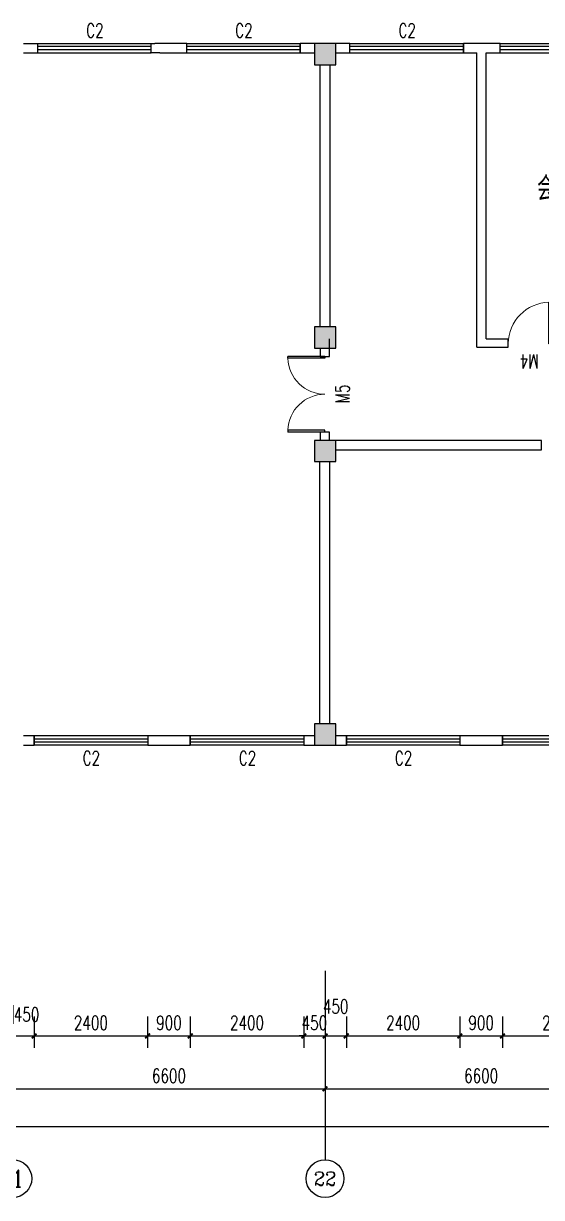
# Model space of a CAD drawing. Header units: millimetres. Extents: x 325 to 114631, y 449 to 32936.
# Drawn here: x 26850 to 37800, y 7336 to 32184 of the extents above; entities that cross this region are included whole.
import ezdxf
from ezdxf.enums import TextEntityAlignment as Align

# ---------------------------------------------------------------- set-up
doc = ezdxf.new("R2010")
doc.units = ezdxf.units.MM
for name, color, linetype in [('AXIS', 3, 'Continuous'), ('AXIS_TEXT', 7, 'Continuous'), ('COLUMN', 9, 'Continuous'), ('PUB_DIM', 3, 'Continuous'), ('PUB_TEXT', 7, 'Continuous'), ('WALL', 9, 'Continuous'), ('WINDOW', 4, 'Continuous'), ('WINDOW_TEXT', 7, 'Continuous')]:
    doc.layers.add(name, color=color, linetype=linetype)
doc.styles.add('_TCH_AXIS', font='COMPLEX', dxfattribs={"bigfont": 'GBCBIG'})
doc.styles.add('_TCH_DIM_T3', font='SIMPLEX', dxfattribs={"width": 0.705882, "bigfont": 'GBCBIG'})
doc.styles.add('_TCH_WINDOW', font='SIMPLEX', dxfattribs={"bigfont": 'GBCBIG'})
doc.styles.add('COMPLEX', font='COMPLEX')
doc.styles.get("Standard").update_dxf_attribs({"font": 'txt', "bigfont": 'gbcbig.shx'})
doc.dimstyles.new('_TCH_ARCH&&100', dxfattribs={"dimtxt": 297.5, "dimasz": 100, "dimexe": 250, "dimexo": 300, "dimgap": 126.25, "dimtad": 1, "dimdec": 0, "dimzin": 0, "dimdsep": 46, "dimtxsty": '_TCH_DIM_T3', "dimblk": 'ARCHTICK', "dimcen": 0.09, "dimclrt": 7, "dimazin": 2, "dimtfac": 1, "dimtdec": 0, "dimtix": 1, "dimtmove": 2, "dimatfit": 3, "dimfxl": 1, "dimtolj": 1, "dimtzin": 0, "dimarcsym": 0})

# ---------------------------------------------------------------- blocks, each defined once
blk = doc.blocks.new('_ArchTick')
at = {"color": 0, "linetype": 'ByBlock', "const_width": 0.4}
blk.add_lwpolyline([(-0.5, -0.5), (0.5, 0.5)], dxfattribs=at)
blk = doc.blocks.new('*D100')
at = {"layer": 'Defpoints', "color": 0}
for p in [(26625, 11467), (27075, 11467), (27075, 10755)]:
    blk.add_point(p, dxfattribs=at)
at = {"layer": 'PUB_DIM', "color": 0, "lineweight": -2}
for p, q in [((26625, 11167), (26625, 10505)), ((27075, 11167), (27075, 10505)), ((26625, 10755), (27075, 10755))]:
    blk.add_line(p, q, dxfattribs=at)
at = {"layer": 'PUB_DIM', "color": 0, "lineweight": -2, "xscale": 100, "yscale": 100, "zscale": 100, "rotation": 180}
blk.add_blockref('_ArchTick', (26625, 10755), dxfattribs=at)
at = {"layer": 'PUB_DIM', "color": 0, "lineweight": -2, "xscale": 100, "yscale": 100, "zscale": 100}
blk.add_blockref('_ArchTick', (27075, 10755), dxfattribs=at)
at = {"layer": 'PUB_DIM', "color": 7, "insert": (26915, 11207), "char_height": 297.5, "attachment_point": 5, "style": '_TCH_DIM_T3'}
blk.add_mtext('\\A1;450', dxfattribs=at)
blk = doc.blocks.new('*D101')
at = {"layer": 'Defpoints', "color": 0}
for p in [(27075, 11467), (29475, 11467), (29475, 10755)]:
    blk.add_point(p, dxfattribs=at)
at = {"layer": 'PUB_DIM', "color": 0, "lineweight": -2}
for p, q in [((27075, 11167), (27075, 10505)), ((29475, 11167), (29475, 10505)), ((27075, 10755), (29475, 10755))]:
    blk.add_line(p, q, dxfattribs=at)
at = {"layer": 'PUB_DIM', "color": 0, "lineweight": -2, "xscale": 100, "yscale": 100, "zscale": 100, "rotation": 180}
blk.add_blockref('_ArchTick', (27075, 10755), dxfattribs=at)
at = {"layer": 'PUB_DIM', "color": 0, "lineweight": -2, "xscale": 100, "yscale": 100, "zscale": 100}
blk.add_blockref('_ArchTick', (29475, 10755), dxfattribs=at)
at = {"layer": 'PUB_DIM', "color": 7, "insert": (28275, 11030), "char_height": 297.5, "attachment_point": 5, "style": '_TCH_DIM_T3'}
blk.add_mtext('\\A1;2400', dxfattribs=at)
blk = doc.blocks.new('*D102')
at = {"layer": 'Defpoints', "color": 0}
for p in [(29475, 11467), (30375, 11467), (30375, 10755)]:
    blk.add_point(p, dxfattribs=at)
at = {"layer": 'PUB_DIM', "color": 0, "lineweight": -2}
for p, q in [((29475, 11167), (29475, 10505)), ((30375, 11167), (30375, 10505)), ((29475, 10755), (30375, 10755))]:
    blk.add_line(p, q, dxfattribs=at)
at = {"layer": 'PUB_DIM', "color": 0, "lineweight": -2, "xscale": 100, "yscale": 100, "zscale": 100, "rotation": 180}
blk.add_blockref('_ArchTick', (29475, 10755), dxfattribs=at)
at = {"layer": 'PUB_DIM', "color": 0, "lineweight": -2, "xscale": 100, "yscale": 100, "zscale": 100}
blk.add_blockref('_ArchTick', (30375, 10755), dxfattribs=at)
at = {"layer": 'PUB_DIM', "color": 7, "insert": (29925, 11030), "char_height": 297.5, "attachment_point": 5, "style": '_TCH_DIM_T3'}
blk.add_mtext('\\A1;900', dxfattribs=at)
blk = doc.blocks.new('*D103')
at = {"layer": 'Defpoints', "color": 0}
for p in [(30375, 11467), (32775, 11467), (32775, 10755)]:
    blk.add_point(p, dxfattribs=at)
at = {"layer": 'PUB_DIM', "color": 0, "lineweight": -2}
for p, q in [((30375, 11167), (30375, 10505)), ((32775, 11167), (32775, 10505)), ((30375, 10755), (32775, 10755))]:
    blk.add_line(p, q, dxfattribs=at)
at = {"layer": 'PUB_DIM', "color": 0, "lineweight": -2, "xscale": 100, "yscale": 100, "zscale": 100, "rotation": 180}
blk.add_blockref('_ArchTick', (30375, 10755), dxfattribs=at)
at = {"layer": 'PUB_DIM', "color": 0, "lineweight": -2, "xscale": 100, "yscale": 100, "zscale": 100}
blk.add_blockref('_ArchTick', (32775, 10755), dxfattribs=at)
at = {"layer": 'PUB_DIM', "color": 7, "insert": (31575, 11030), "char_height": 297.5, "attachment_point": 5, "style": '_TCH_DIM_T3'}
blk.add_mtext('\\A1;2400', dxfattribs=at)
blk = doc.blocks.new('*D104')
at = {"layer": 'Defpoints', "color": 0}
for p in [(32775, 11467), (33225, 11467), (33225, 10755)]:
    blk.add_point(p, dxfattribs=at)
at = {"layer": 'PUB_DIM', "color": 0, "lineweight": -2}
for p, q in [((32775, 11167), (32775, 10505)), ((33225, 11167), (33225, 10505)), ((32775, 10755), (32675, 10755)), ((32775, 10755), (33225, 10755)), ((33225, 10755), (33325, 10755))]:
    blk.add_line(p, q, dxfattribs=at)
at = {"layer": 'PUB_DIM', "color": 0, "lineweight": -2, "xscale": 100, "yscale": 100, "zscale": 100}
blk.add_blockref('_ArchTick', (32775, 10755), dxfattribs=at)
at = {"layer": 'PUB_DIM', "color": 0, "lineweight": -2, "xscale": 100, "yscale": 100, "zscale": 100, "rotation": 180}
blk.add_blockref('_ArchTick', (33225, 10755), dxfattribs=at)
at = {"layer": 'PUB_DIM', "color": 7, "insert": (33000, 11030), "char_height": 297.5, "attachment_point": 5, "style": '_TCH_DIM_T3'}
blk.add_mtext('\\A1;450', dxfattribs=at)
blk = doc.blocks.new('*D105')
at = {"layer": 'Defpoints', "color": 0}
for p in [(33225, 11467), (33675, 11467), (33675, 10755)]:
    blk.add_point(p, dxfattribs=at)
at = {"layer": 'PUB_DIM', "color": 0, "lineweight": -2}
for p, q in [((33225, 11167), (33225, 10505)), ((33675, 11167), (33675, 10505)), ((33225, 10755), (33675, 10755))]:
    blk.add_line(p, q, dxfattribs=at)
at = {"layer": 'PUB_DIM', "color": 0, "lineweight": -2, "xscale": 100, "yscale": 100, "zscale": 100, "rotation": 180}
blk.add_blockref('_ArchTick', (33225, 10755), dxfattribs=at)
at = {"layer": 'PUB_DIM', "color": 0, "lineweight": -2, "xscale": 100, "yscale": 100, "zscale": 100}
blk.add_blockref('_ArchTick', (33675, 10755), dxfattribs=at)
at = {"layer": 'PUB_DIM', "color": 7, "insert": (33450, 11380), "char_height": 297.5, "attachment_point": 5, "style": '_TCH_DIM_T3'}
blk.add_mtext('\\A1;450', dxfattribs=at)
blk = doc.blocks.new('*D106')
at = {"layer": 'Defpoints', "color": 0}
for p in [(33675, 11467), (36075, 11467), (36075, 10755)]:
    blk.add_point(p, dxfattribs=at)
at = {"layer": 'PUB_DIM', "color": 0, "lineweight": -2}
for p, q in [((33675, 11167), (33675, 10505)), ((36075, 11167), (36075, 10505)), ((33675, 10755), (36075, 10755))]:
    blk.add_line(p, q, dxfattribs=at)
at = {"layer": 'PUB_DIM', "color": 0, "lineweight": -2, "xscale": 100, "yscale": 100, "zscale": 100, "rotation": 180}
blk.add_blockref('_ArchTick', (33675, 10755), dxfattribs=at)
at = {"layer": 'PUB_DIM', "color": 0, "lineweight": -2, "xscale": 100, "yscale": 100, "zscale": 100}
blk.add_blockref('_ArchTick', (36075, 10755), dxfattribs=at)
at = {"layer": 'PUB_DIM', "color": 7, "insert": (34875, 11030), "char_height": 297.5, "attachment_point": 5, "style": '_TCH_DIM_T3'}
blk.add_mtext('\\A1;2400', dxfattribs=at)
blk = doc.blocks.new('*D107')
at = {"layer": 'Defpoints', "color": 0}
for p in [(36075, 11467), (36975, 11467), (36975, 10755)]:
    blk.add_point(p, dxfattribs=at)
at = {"layer": 'PUB_DIM', "color": 0, "lineweight": -2}
for p, q in [((36075, 11167), (36075, 10505)), ((36975, 11167), (36975, 10505)), ((36075, 10755), (36975, 10755))]:
    blk.add_line(p, q, dxfattribs=at)
at = {"layer": 'PUB_DIM', "color": 0, "lineweight": -2, "xscale": 100, "yscale": 100, "zscale": 100, "rotation": 180}
blk.add_blockref('_ArchTick', (36075, 10755), dxfattribs=at)
at = {"layer": 'PUB_DIM', "color": 0, "lineweight": -2, "xscale": 100, "yscale": 100, "zscale": 100}
blk.add_blockref('_ArchTick', (36975, 10755), dxfattribs=at)
at = {"layer": 'PUB_DIM', "color": 7, "insert": (36525, 11030), "char_height": 297.5, "attachment_point": 5, "style": '_TCH_DIM_T3'}
blk.add_mtext('\\A1;900', dxfattribs=at)
blk = doc.blocks.new('*D108')
at = {"layer": 'Defpoints', "color": 0}
for p in [(36975, 11467), (39375, 11467), (39375, 10755)]:
    blk.add_point(p, dxfattribs=at)
at = {"layer": 'PUB_DIM', "color": 0, "lineweight": -2}
for p, q in [((36975, 11167), (36975, 10505)), ((39375, 11167), (39375, 10505)), ((36975, 10755), (39375, 10755))]:
    blk.add_line(p, q, dxfattribs=at)
at = {"layer": 'PUB_DIM', "color": 0, "lineweight": -2, "xscale": 100, "yscale": 100, "zscale": 100, "rotation": 180}
blk.add_blockref('_ArchTick', (36975, 10755), dxfattribs=at)
at = {"layer": 'PUB_DIM', "color": 0, "lineweight": -2, "xscale": 100, "yscale": 100, "zscale": 100}
blk.add_blockref('_ArchTick', (39375, 10755), dxfattribs=at)
at = {"layer": 'PUB_DIM', "color": 7, "insert": (38175, 11030), "char_height": 297.5, "attachment_point": 5, "style": '_TCH_DIM_T3'}
blk.add_mtext('\\A1;2400', dxfattribs=at)
blk = doc.blocks.new('*D157')
at = {"layer": 'AXIS', "color": 0, "lineweight": -2}
for p, q in [((26625, 11836), (26625, 9386)), ((33225, 11836), (33225, 9386)), ((26625, 9636), (33225, 9636))]:
    blk.add_line(p, q, dxfattribs=at)
at = {"layer": 'Defpoints', "color": 0}
for p in [(26625, 12136), (33225, 12136), (33225, 9636)]:
    blk.add_point(p, dxfattribs=at)
at = {"layer": 'AXIS', "color": 0, "lineweight": -2, "xscale": 100, "yscale": 100, "zscale": 100, "rotation": 180}
blk.add_blockref('_ArchTick', (26625, 9636), dxfattribs=at)
at = {"layer": 'AXIS', "color": 0, "lineweight": -2, "xscale": 100, "yscale": 100, "zscale": 100}
blk.add_blockref('_ArchTick', (33225, 9636), dxfattribs=at)
at = {"layer": 'AXIS', "color": 7, "insert": (29925, 9911), "char_height": 297.5, "attachment_point": 5, "style": '_TCH_DIM_T3'}
blk.add_mtext('\\A1;6600', dxfattribs=at)
blk = doc.blocks.new('*D158')
at = {"layer": 'AXIS', "color": 0, "lineweight": -2}
for p, q in [((33225, 11836), (33225, 9386)), ((39825, 11836), (39825, 9386)), ((33225, 9636), (39825, 9636))]:
    blk.add_line(p, q, dxfattribs=at)
at = {"layer": 'Defpoints', "color": 0}
for p in [(33225, 12136), (39825, 12136), (39825, 9636)]:
    blk.add_point(p, dxfattribs=at)
at = {"layer": 'AXIS', "color": 0, "lineweight": -2, "xscale": 100, "yscale": 100, "zscale": 100, "rotation": 180}
blk.add_blockref('_ArchTick', (33225, 9636), dxfattribs=at)
at = {"layer": 'AXIS', "color": 0, "lineweight": -2, "xscale": 100, "yscale": 100, "zscale": 100}
blk.add_blockref('_ArchTick', (39825, 9636), dxfattribs=at)
at = {"layer": 'AXIS', "color": 7, "insert": (36525, 9911), "char_height": 297.5, "attachment_point": 5, "style": '_TCH_DIM_T3'}
blk.add_mtext('\\A1;6600', dxfattribs=at)
blk = doc.blocks.new('*D168')
at = {"layer": 'AXIS', "color": 0, "lineweight": -2}
for p, q in [((6125, 11836), (6125, 8586)), ((99225, 11836), (99225, 8586)), ((6125, 8836), (99225, 8836))]:
    blk.add_line(p, q, dxfattribs=at)
at = {"layer": 'Defpoints', "color": 0}
for p in [(6125, 12136), (99225, 12136), (99225, 8836)]:
    blk.add_point(p, dxfattribs=at)
at = {"layer": 'AXIS', "color": 0, "lineweight": -2, "xscale": 100, "yscale": 100, "zscale": 100, "rotation": 180}
blk.add_blockref('_ArchTick', (6125, 8836), dxfattribs=at)
at = {"layer": 'AXIS', "color": 0, "lineweight": -2, "xscale": 100, "yscale": 100, "zscale": 100}
blk.add_blockref('_ArchTick', (99225, 8836), dxfattribs=at)
at = {"layer": 'AXIS', "color": 7, "insert": (52675, 9111), "char_height": 297.5, "attachment_point": 5, "style": '_TCH_DIM_T3'}
blk.add_mtext('\\A1;93100', dxfattribs=at)
blk = doc.blocks.new('_FZHK')
blk.add_lwpolyline([(-0.5, -0.5), (0.5, -0.5), (0.5, 0.5), (-0.5, 0.5)], close=True)
blk = doc.blocks.new('_AXISO')
blk.add_circle((0, 0), 0.5)
at = {"layer": 'AXIS_TEXT', "style": 'COMPLEX', "width": 1.041667}
blk.add_attdef('A', text='', height=0.56, dxfattribs=at).set_placement((-0.25, -0.28), (0.25, -0.28), align=Align.FIT)
blk = doc.blocks.new('$TCHSYS$WIN2D')
for p, q in [((-0.5, 0.5), (0.5, 0.5)), ((-0.5, 0.5), (-0.5, -0.5)), ((0.5, 0.5), (0.5, -0.5)), ((0.5, 0.167), (-0.5, 0.167)), ((0.5, -0.167), (-0.5, -0.167)), ((-0.5, -0.5), (0.5, -0.5))]:
    blk.add_line(p, q)
blk = doc.blocks.new('$DorLib2D$00000002')
for p, q in [((-0.5, 0), (-0.5, 0.4875)), ((-0.475, 0.4875), (-0.5, 0.4875)), ((-0.475, 0), (-0.475, 0.4875)), ((0.475, 0), (0.475, 0.4875)), ((0.475, 0.4875), (0.5, 0.4875)), ((0.5, 0), (0.5, 0.4875)), ((-0.5, 0), (-0.475, 0)), ((0.5, 0), (0.475, 0))]:
    blk.add_line(p, q)
at = {"lineweight": 13}
for centre, start, end in [((-0.4875, 0), 0, 88.53072), ((0.4875, 0), 91.46928, 180)]:
    blk.add_arc(centre, 0.4875, start, end, dxfattribs=at)
blk = doc.blocks.new('$DorLib2D$00000001')
for p, q in [((0.45, 0.975), (0.5, 0.975)), ((0.45, 0), (0.45, 0.975)), ((0.5, 0), (0.5, 0.975)), ((0.5, 0), (0.45, 0))]:
    blk.add_line(p, q)
at = {"lineweight": 13}
blk.add_arc((0.475, 0), 0.975, 91.4693, 180, dxfattribs=at)

msp = doc.modelspace()

# ---------------------------------------------------------------- hatches: boundary and pattern name
h = msp.add_hatch(color=256)
h.paths.add_polyline_path([(33225.4, 31760.6), (33000.4, 31760.6), (33000.4, 31535.6), (33225.4, 31535.6)])
h.paths.add_polyline_path([(33225.4, 31535.6), (33450.4, 31535.6), (33450.4, 31760.6), (33225.4, 31760.6)])
h.paths.add_polyline_path([(33225.4, 31310.6), (33450.4, 31310.6), (33450.4, 31535.6), (33225.4, 31535.6)])
h.paths.add_polyline_path([(33225.4, 31535.6), (33000.4, 31535.6), (33000.4, 31310.6), (33225.4, 31310.6)])
h.paths.add_polyline_path([(33225.4, 25535.6), (33000.4, 25535.6), (33000.4, 25310.6), (33225.4, 25310.6)])
h.paths.add_polyline_path([(33225.4, 25535.6), (33225.4, 25310.6), (33450.4, 25310.6), (33450.4, 25535.6)])
h.paths.add_polyline_path([(33450.4, 25535.6), (33450.4, 25760.6), (33225.4, 25760.6), (33225.4, 25535.6)])
h.paths.add_polyline_path([(33225.4, 25760.6), (33000.4, 25760.6), (33000.4, 25535.6), (33225.4, 25535.6)])
h.paths.add_polyline_path([(33225.4, 17360.6), (33225.4, 16910.6), (33450.4, 16910.6), (33450.4, 17360.6)])
h.paths.add_polyline_path([(33000.4, 17360.6), (33000.4, 16910.6), (33225.4, 16910.6), (33225.4, 17360.6)])
h = msp.add_hatch(color=256)
h.paths.add_polyline_path([(33225.4, 23360.6), (33000.4, 23360.6), (33000.4, 23135.6), (33225.4, 23135.6)])
h.paths.add_polyline_path([(33450.4, 23360.6), (33225.4, 23360.6), (33225.4, 23135.6), (33450.4, 23135.6)])
h.paths.add_polyline_path([(33450.4, 23135.6), (33225.4, 23135.6), (33225.4, 22910.6), (33450.4, 22910.6)])
h.paths.add_polyline_path([(33225.4, 23135.6), (33000.4, 23135.6), (33000.4, 22910.6), (33225.4, 22910.6)])

# ---------------------------------------------------------------- linework, layer by layer
msp.add_line((29728.8, 31560.6), (29528.8, 31560.6))
at = {"layer": 'AXIS'}
msp.add_line((33225.4, 12135.6), (33225.4, 8135.6), dxfattribs=at)
at = {"layer": 'WALL'}
for p, q in [((26850.4, 31760.6), (29629.1, 31760.6)), ((26850.4, 31560.6), (29528.8, 31560.6)), ((30300.4, 31760.6), (29629.1, 31760.6)), ((29728.8, 31560.6), (30300.4, 31560.6)), ((30300.4, 31560.6), (30300.4, 31760.6)), ((33000.4, 31760.6), (32700.4, 31760.6)), ((32700.4, 31760.6), (32700.4, 31560.6)), ((32700.4, 31560.6), (33000.4, 31560.6)), ((33750.4, 31760.6), (33450.4, 31760.6)), ((33450.4, 31560.6), (33750.4, 31560.6)), ((33750.4, 31560.6), (33750.4, 31760.6)), ((36530.2, 31760.6), (36150.4, 31760.6)), ((36150.4, 31760.6), (36150.4, 31560.6)), ((36150.4, 31560.6), (36430.2, 31560.6)), ((36430.5, 25335.5), (36430.2, 31560.6)), ((36930.2, 31760.6), (36530.2, 31760.6)), ((36630.3, 25510.9), (36628.7, 31560.6)), ((36630.2, 31560.6), (36930.2, 31560.6)), ((36930.2, 31560.6), (36930.2, 31760.6)), ((33122.7, 25760.6), (33122.7, 31310.6)), ((33332.7, 25760.6), (33332.7, 31310.6)), ((33321, 25137.3), (33321, 25512.3)), ((36630.3, 25510.9), (37095.3, 25510.9)), ((37094.7, 25335.5), (37094.7, 25510.9)), ((33121, 25312.3), (33121, 25137.3)), ((33121, 25137.3), (33321, 25137.3)), ((36430.5, 25335.5), (37094.7, 25335.5)), ((33321, 23537.3), (33121, 23537.3)), ((33121, 23537.3), (33121, 23362.3)), ((33321, 23362.3), (33321, 23537.3)), ((37800.4, 23360.6), (33450.4, 23360.6)), ((37800.4, 23160.6), (37800.4, 23360.6)), ((33450.4, 23160.6), (37800.4, 23160.6)), ((33112.2, 17360.6), (33112.2, 22910.6)), ((33326.4, 17360.6), (33326.4, 22910.6)), ((27075.4, 17110.6), (26850.4, 17110.6)), ((26850.4, 16910.6), (27075.4, 16910.6)), ((27075.4, 16910.6), (27075.4, 17110.6)), ((30375.4, 17110.6), (29475.4, 17110.6)), ((29475.4, 17110.6), (29475.4, 16910.6)), ((29475.4, 16910.6), (30375.4, 16910.6)), ((30375.4, 16910.6), (30375.4, 17110.6)), ((33000.4, 17110.6), (32775.4, 17110.6)), ((32775.4, 17110.6), (32775.4, 16910.6)), ((32775.4, 16910.6), (33000.4, 16910.6)), ((33675.4, 17110.6), (33450.4, 17110.6)), ((33450.4, 16910.6), (33675.4, 16910.6)), ((33675.4, 16910.6), (33675.4, 17110.6)), ((36975.4, 17110.6), (36075.4, 17110.6)), ((36075.4, 17110.6), (36075.4, 16910.6)), ((36075.4, 16910.6), (36975.4, 16910.6)), ((36975.4, 16910.6), (36975.4, 17110.6))]:
    msp.add_line(p, q, dxfattribs=at)

# ---------------------------------------------------------------- block references
at = {"layer": 'AXIS'}
ref = msp.add_blockref('_AXISO', (26625.4, 7735.6), dxfattribs=dict(at, xscale=800, yscale=800, zscale=800))
ref.add_attrib('A', '21', dxfattribs={"layer": 'AXIS_TEXT', "height": 360.19, "style": '_TCH_AXIS', "width": 0.862069}).set_placement((26411, 7555.5), (26839.8, 7555.5), align=Align.FIT)
ref = msp.add_blockref('_AXISO', (33225.4, 7735.6), dxfattribs=dict(at, xscale=800, yscale=800, zscale=800))
ref.add_attrib('A', '22', dxfattribs={"layer": 'AXIS_TEXT', "height": 294.28, "style": '_TCH_AXIS'}).set_placement((32987.2, 7588.4), (33463.7, 7588.4), align=Align.FIT)
at = {"layer": 'COLUMN', "xscale": 450, "yscale": 450, "zscale": 450}
for p in [(33225.4, 31535.6), (33225.4, 25535.6), (33225.4, 23135.6), (33225.4, 17135.6)]:
    msp.add_blockref('_FZHK', p, dxfattribs=at)
at = {"layer": 'WINDOW'}
ref = msp.add_blockref('$TCHSYS$WIN2D', (28350.4, 31660.6), dxfattribs=dict(at, xscale=2400, yscale=-200, zscale=2400))
ref.add_attrib('A', 'C2', (28175.4, 31886.8), dxfattribs={"layer": 'WINDOW_TEXT', "height": 297.5, "style": '_TCH_WINDOW', "width": 0.705882})
ref = msp.add_blockref('$TCHSYS$WIN2D', (31500.4, 31660.6), dxfattribs=dict(at, xscale=2400, yscale=-200, zscale=2400))
ref.add_attrib('A', 'C2', (31325.4, 31886.8), dxfattribs={"layer": 'WINDOW_TEXT', "height": 297.5, "style": '_TCH_WINDOW', "width": 0.705882})
ref = msp.add_blockref('$TCHSYS$WIN2D', (34950.4, 31660.6), dxfattribs=dict(at, xscale=2400, yscale=-200, zscale=2400))
ref.add_attrib('A', 'C2', (34775.4, 31886.8), dxfattribs={"layer": 'WINDOW_TEXT', "height": 297.5, "style": '_TCH_WINDOW', "width": 0.705882})
ref = msp.add_blockref('$TCHSYS$WIN2D', (38130.2, 31660.6), dxfattribs=dict(at, xscale=2400, yscale=-200, zscale=2400))
ref.add_attrib('A', 'C2', (37955.2, 31886.8), dxfattribs={"layer": 'WINDOW_TEXT', "height": 297.5, "style": '_TCH_WINDOW', "width": 0.705882})
ref = msp.add_blockref('$DorLib2D$00000001', (37549.4, 25407.6), dxfattribs=dict(at, xscale=899.9999999999767, yscale=900, zscale=900, rotation=359.8699628273938))
ref.add_attrib('A', 'M4', (37743.9, 25180.9), dxfattribs={"layer": 'WINDOW_TEXT', "height": 297.5, "rotation": 179.86996, "style": '_TCH_WINDOW', "width": 0.705882})
ref = msp.add_blockref('$DorLib2D$00000002', (33221, 24337.3), dxfattribs=dict(at, xscale=1600, yscale=-1600, zscale=1600, rotation=270))
ref.add_attrib('A', 'M5', (33744.7, 24147.3), dxfattribs={"layer": 'WINDOW_TEXT', "height": 297.5, "rotation": 90, "style": '_TCH_WINDOW', "width": 0.705882})
ref = msp.add_blockref('$TCHSYS$WIN2D', (28275.4, 17010.6), dxfattribs=dict(at, xscale=2400, yscale=-200, zscale=2400, rotation=180))
ref.add_attrib('A', 'C2', (28100.4, 16486.8), dxfattribs={"layer": 'WINDOW_TEXT', "height": 297.5, "style": '_TCH_WINDOW', "width": 0.705882})
ref = msp.add_blockref('$TCHSYS$WIN2D', (31575.4, 17010.6), dxfattribs=dict(at, xscale=2400, yscale=-200, zscale=2400, rotation=180))
ref.add_attrib('A', 'C2', (31400.4, 16486.8), dxfattribs={"layer": 'WINDOW_TEXT', "height": 297.5, "style": '_TCH_WINDOW', "width": 0.705882})
ref = msp.add_blockref('$TCHSYS$WIN2D', (34875.4, 17010.6), dxfattribs=dict(at, xscale=2400, yscale=-200, zscale=2400, rotation=180))
ref.add_attrib('A', 'C2', (34700.4, 16486.8), dxfattribs={"layer": 'WINDOW_TEXT', "height": 297.5, "style": '_TCH_WINDOW', "width": 0.705882})
ref = msp.add_blockref('$TCHSYS$WIN2D', (38175.4, 17010.6), dxfattribs=dict(at, xscale=2400, yscale=-200, zscale=2400, rotation=180))
ref.add_attrib('A', 'C2', (38000.4, 16486.8), dxfattribs={"layer": 'WINDOW_TEXT', "height": 297.5, "style": '_TCH_WINDOW', "width": 0.705882})

# ---------------------------------------------------------------- texts
at = {"layer": 'PUB_TEXT'}
msp.add_text('会计', height=510.64, dxfattribs=at).set_placement((37707.9, 28435.4))

# ---------------------------------------------------------------- dimensions: what is measured, and where the dimension line sits
at = {"layer": 'AXIS'}
for p1, p2, distance, text, picture, middle in [((6125.4, 12135.6), (99225.4, 12135.6), -3300, '93100', '*D168', (52675.4, 9110.6)), ((26625.4, 12135.6), (33225.4, 12135.6), -2500, '6600', '*D157', (29925.4, 9910.6)), ((33225.4, 12135.6), (39825.4, 12135.6), -2500, '6600', '*D158', (36525.4, 9910.6))]:
    dim = msp.add_aligned_dim(p1=p1, p2=p2, distance=distance, text=text, dimstyle='_TCH_ARCH&&100', dxfattribs=at)
    dim.commit()
    dim.dimension.update_dxf_attribs({"geometry": picture, "text_midpoint": middle})
at = {"layer": 'PUB_DIM'}
for base, p1, p2, picture, middle in [((27075.4, 10755.5), (26625.4, 11467.3), (27075.4, 11467.3), '*D100', (26914.9, 11207.2)), ((33675.4, 10755.5), (33225.4, 11467.3), (33675.4, 11467.3), '*D105', (33450.4, 11380.5))]:
    dim = msp.add_linear_dim(base=base, p1=p1, p2=p2, angle=0, text='450', dimstyle='_TCH_ARCH&&100', dxfattribs=at)
    dim.commit()
    dim.dimension.update_dxf_attribs({"geometry": picture, "text_midpoint": middle, "dimtype": 161})
for p1, p2, text, picture, middle in [((27075.4, 11467.3), (29475.4, 11467.3), '2400', '*D101', (28275.4, 11030.5)), ((29475.4, 11467.3), (30375.4, 11467.3), '900', '*D102', (29925.4, 11030.5)), ((30375.4, 11467.3), (32775.4, 11467.3), '2400', '*D103', (31575.4, 11030.5)), ((32775.4, 11467.3), (33225.4, 11467.3), '450', '*D104', (33000.4, 11030.5)), ((33675.4, 11467.3), (36075.4, 11467.3), '2400', '*D106', (34875.4, 11030.5)), ((36075.4, 11467.3), (36975.4, 11467.3), '900', '*D107', (36525.4, 11030.5)), ((36975.4, 11467.3), (39375.4, 11467.3), '2400', '*D108', (38175.4, 11030.5))]:
    dim = msp.add_aligned_dim(p1=p1, p2=p2, distance=-711.9, text=text, dimstyle='_TCH_ARCH&&100', dxfattribs=at)
    dim.commit()
    dim.dimension.update_dxf_attribs({"geometry": picture, "text_midpoint": middle})

doc.saveas('drawing.dxf')
